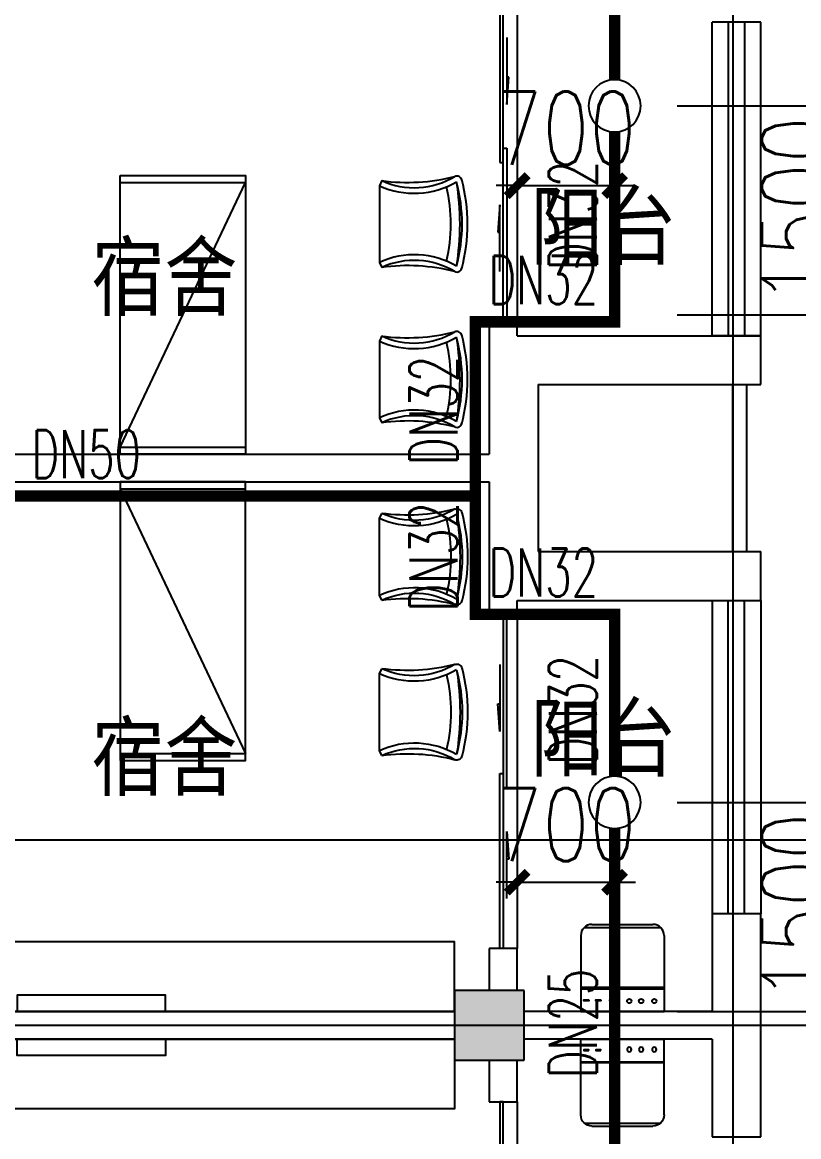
# Model space of a CAD drawing. Extents: x 0 to 2838408, y -923048 to 203859.
# Drawn here: x 2782859 to 2788435, y -661341 to -653341 of the extents above; entities that cross this region are included whole.
import ezdxf

# ---------------------------------------------------------------- set-up
doc = ezdxf.new("R2010")
doc.units = 0
doc.header["$LTSCALE"] = 1000
for name, color, linetype in [('A-Fixt', 81, 'Continuous'), ('COLUMN', 9, 'Continuous'), ('DOTE', 8, 'Continuous'), ('E2-栏杆', 92, 'Continuous'), ('EQUIP_喷头', 7, 'Continuous'), ('PIPE-喷淋', 6, 'Continuous'), ('PUB_HATCH', 8, 'Continuous'), ('PUB_TEXT', 7, 'Continuous'), ('TEXT_喷淋', 7, 'Continuous'), ('TWT_DIM', 3, 'Continuous'), ('WALL', 9, 'Continuous'), ('WINDOW', 4, 'Continuous'), ('XREF', 8, 'Continuous'), ('配景', 3, 'Continuous')]:
    doc.layers.add(name, color=color, linetype=linetype)
doc.styles.add('_TCH_DIM_T3', font='SIMPLEX', dxfattribs={"width": 0.75, "bigfont": 'HZTXT'})
doc.styles.add('_TWT_PIPEDN', font='SIMPLEX', dxfattribs={"width": 0.8, "height": 2.3, "bigfont": 'HZTXT'})
doc.styles.get("Standard").update_dxf_attribs({"font": 'geniso.shx', "bigfont": 'hztxt.shx'})
doc.dimstyles.new('_TWT_ARCH&&150', dxfattribs={"dimtxt": 525, "dimasz": 150, "dimexe": 375, "dimexo": 450, "dimgap": 150, "dimtad": 1, "dimdec": 0, "dimzin": 0, "dimdsep": 46, "dimtxsty": '_TCH_DIM_T3', "dimblk": 'ARCHTICK', "dimcen": 0.09, "dimclrt": 7, "dimazin": 2, "dimtfac": 1, "dimtdec": 0, "dimtix": 1, "dimtmove": 2, "dimatfit": 3, "dimfxl": 1, "dimtolj": 1, "dimtzin": 0, "dimarcsym": 0})

# ---------------------------------------------------------------- blocks, each defined once
blk = doc.blocks.new('单人床')
at = {"layer": 'A-Fixt'}
for p, q in [((47773.8, 13973.4), (48673.8, 13973.4)), ((47773.8, 12073.4), (48673.8, 13973.4)), ((47773.8, 12073.4), (48673.8, 12073.4))]:
    blk.add_line(p, q, dxfattribs=at)
blk.add_lwpolyline([(47773.8, 14023.4), (48673.8, 14023.4), (48673.8, 12023.4), (47773.8, 12023.4), (47773.8, 14023.4)], dxfattribs=at)
blk = doc.blocks.new('CH_AP01')
for p, q in [((-311.4, 16.6), (-275, 0)), ((-275, 0), (275, 0)), ((275, 0), (311.4, 16.6))]:
    blk.add_line(p, q)
for centre, radius, start, end in [((-306.8, 555.3), 37.8, 100.18588, 202.83587), ((0, -578.9), 1212.6, 74.71041, 105.28959), ((0, -578.9), 1172.6, 75.02868, 104.97132), ((0, -1278.1), 1856.9, 80.61099, 99.38901), ((306.8, 555.3), 37.8, 337.16413, 79.81412), ((-1658.4, 201.9), 1359.7, 352.16586, 14.42826), ((-823.7, 250), 562.9, 335.50378, 31.09034), ((-823.7, 250), 602.9, 335.50378, 30.26909), ((0, -578.9), 1092.6, 75.87672, 104.12328), ((823.7, 250), 602.9, 149.73091, 204.49622), ((823.7, 250), 562.9, 148.90966, 204.49622), ((1658.4, 201.9), 1359.7, 165.57174, 187.83414)]:
    blk.add_arc(centre, radius, start, end)
blk = doc.blocks.new('A$C61295E98')
at = {"color": 3}
for p, q in [((544, 597.9), (0, 597.9)), ((0, 597.9), (0, 0)), ((161.4, 597.9), (161.4, 0)), ((170.4, 0.2), (170.4, 597.6)), ((602.7, 572.2), (602.7, 25.6)), ((624, 517.9), (624, 80)), ((544, 0), (0, 0))]:
    blk.add_line(p, q, dxfattribs=at)
for points in [[(81.8, 540.3), (75.3, 540.3), (75.3, 576.8), (81.8, 576.8)], [(81.8, 453.1), (75.3, 453.1), (75.3, 489.6), (81.8, 489.6)], [(81.8, 352.9), (75.3, 352.9), (75.3, 389.4), (81.8, 389.4)]]:
    blk.add_lwpolyline(points, close=True, dxfattribs=at)
for centre in [(74, 250.1), (74, 164.2), (74, 70.5)]:
    blk.add_circle(centre, 15.7, dxfattribs=at)
for centre, start, end in [((544, 517.9), 360, 90), ((544, 80), 270, 0)]:
    blk.add_arc(centre, 80, start, end, dxfattribs=at)
blk = doc.blocks.new('宿舍')
at = {"layer": 'A-Fixt'}
for points in [[(47853.8, 8601.7), (48353.8, 8601.7), (48353.8, 15701.7), (47853.8, 15701.7)], [(47853.8, 10676.1), (47970.5, 10676.1), (47970.5, 11742.6), (47853.8, 11742.6)]]:
    blk.add_lwpolyline(points, close=True, dxfattribs=at)
at = {"xscale": -1, "rotation": 90}
blk.add_blockref('单人床', (63677.2, 58775.5), dxfattribs=at)
at = {"layer": 'A-Fixt', "xscale": -1, "rotation": 180}
for p in [(50002, 9140.5), (51117.2, 9140.5)]:
    blk.add_blockref('CH_AP01', p, dxfattribs=at)
at = {"layer": '配景', "color": 252}
blk.add_blockref('A$C61295E98', (47853.8, 7096.6), dxfattribs=at)
blk = doc.blocks.new('宿舍套件')
at = {"layer": 'A-Fixt'}
for points in [[(47853.8, 8601.7), (48353.8, 8601.7), (48353.8, 16101.7), (47853.8, 16101.7)], [(47853.8, 10676.1), (47970.5, 10676.1), (47970.5, 11742.6), (47853.8, 11742.6)]]:
    blk.add_lwpolyline(points, close=True, dxfattribs=at)
at = {"layer": '配景', "color": 252, "rotation": 4.676433159249438e-09}
blk.add_blockref('A$C61295E98', (47853.8, 7096.6), dxfattribs=at)
blk = doc.blocks.new('$DorLib2D$00000131')
at = {"color": 0, "linetype": 'Continuous'}
for p, q in [((0.15, 0.125), (0.2319, 0.1973)), ((0.2319, 0.1973), (0.2319, 0.125)), ((-0.5, 0.125), (-0.5, 0)), ((0.0192, 0.125), (-0.5, 0.125)), ((0.0192, 0), (0.0192, 0.125)), ((0.35, 0.125), (0.15, 0.125)), ((-0.5, 0), (0.0192, 0)), ((-0.024, 0), (0.5, 0)), ((-0.024, -0.125), (-0.024, 0)), ((0.5, 0), (0.5, -0.125)), ((-0.35, -0.125), (-0.15, -0.125)), ((-0.2319, -0.1973), (-0.2319, -0.125)), ((-0.15, -0.125), (-0.2319, -0.1973)), ((0.5, -0.125), (-0.024, -0.125))]:
    blk.add_line(p, q, dxfattribs=at)
blk = doc.blocks.new('$WINLIB2D$00000001')
at = {"color": 0}
for points in [[(-0.5, 0.5), (-0.5, -0.5)], [(-0.5, 0.5), (0.5, 0.5)], [(0.5, -0.5), (0.5, 0.5)], [(0.5, 0.1667), (-0.5, 0.1667)], [(0.5, -0.1667), (-0.5, -0.1667)], [(-0.5, -0.5), (0.5, -0.5)]]:
    blk.add_lwpolyline(points, dxfattribs=at)
blk = doc.blocks.new('4F1')
at = {"layer": 'PUB_HATCH'}
blk.add_hatch(color=256, dxfattribs=at).paths.add_polyline_path([(2450416.7, -660291.3), (2449916.7, -660291.3), (2449916.7, -660791.3), (2450416.7, -660791.3)])
at = {"layer": 'COLUMN'}
for p, q in [((2450416.7, -660291.3), (2449916.7, -660291.3)), ((2449916.7, -660291.3), (2449916.7, -660791.3)), ((2450416.7, -660791.3), (2450416.7, -660291.3)), ((2449916.7, -660791.3), (2450416.7, -660791.3))]:
    blk.add_line(p, q, dxfattribs=at)
at = {"layer": 'Defpoints', "color": 250}
blk.add_lwpolyline([(2326685.8, -586096.2), (2468623.3, -586096.2), (2468623.3, -659212.9), (2326685.8, -659212.9)], close=True, dxfattribs=at)
at = {"layer": 'DOTE'}
for p, q in [((2451916.7, -606941.3), (2451916.7, -690141.3)), ((2435862.3, -660541.3), (2453916.7, -660541.3))]:
    blk.add_line(p, q, dxfattribs=at)
at = {"layer": 'E2-栏杆'}
for points in [[(2451916.7, -657141.3), (2451916.7, -655941.3)], [(2452016.7, -657141.3), (2452016.7, -655941.3)]]:
    blk.add_lwpolyline(points, dxfattribs=at)
at = {"layer": 'WALL'}
for p, q in [((2450366.7, -655491.3), (2450166.7, -655491.3)), ((2450166.7, -655491.3), (2450166.7, -655841.3)), ((2450366.7, -655591.3), (2450366.7, -655491.3)), ((2450366.7, -655591.3), (2451766.7, -655591.3)), ((2452116.7, -655591.3), (2451766.7, -655591.3)), ((2452116.7, -655941.3), (2452116.7, -655591.3)), ((2450166.7, -655841.3), (2450166.7, -656441.3)), ((2450516.7, -655941.3), (2450516.7, -656541.3)), ((2450516.7, -655941.3), (2452116.7, -655941.3)), ((2444816.7, -656441.3), (2450166.7, -656441.3)), ((2450516.7, -656541.3), (2450516.7, -657141.3)), ((2444816.7, -656641.3), (2450166.7, -656641.3)), ((2450166.7, -656641.3), (2450166.7, -657241.3)), ((2450516.7, -657141.3), (2452116.7, -657141.3)), ((2452116.7, -657491.3), (2452116.7, -657141.3)), ((2450166.7, -657241.3), (2450166.7, -657591.3)), ((2450366.7, -657591.3), (2450366.7, -657491.3)), ((2450366.7, -657491.3), (2451766.7, -657491.3)), ((2451766.7, -657491.3), (2452116.7, -657491.3)), ((2450166.7, -657591.3), (2450366.7, -657591.3)), ((2452116.7, -659741.3), (2451766.7, -659741.3)), ((2451766.7, -659741.3), (2451766.7, -660441.3)), ((2452116.7, -660541.3), (2452116.7, -659741.3)), ((2450366.7, -659991.3), (2450166.7, -659991.3)), ((2450166.7, -659991.3), (2450166.7, -660291.3)), ((2450366.7, -660291.3), (2450366.7, -659991.3)), ((2449916.7, -660441.3), (2444816.7, -660441.3)), ((2451766.7, -660441.3), (2450416.7, -660441.3)), ((2452116.7, -661341.3), (2452116.7, -660541.3)), ((2449916.7, -660641.3), (2444816.7, -660641.3)), ((2451766.7, -660641.3), (2450416.7, -660641.3)), ((2451766.7, -660641.3), (2451766.7, -661341.3)), ((2450166.7, -660791.3), (2450166.7, -661091.3)), ((2450366.7, -661091.3), (2450366.7, -660791.3)), ((2450166.7, -661091.3), (2450366.7, -661091.3)), ((2451766.7, -661341.3), (2452116.7, -661341.3))]:
    blk.add_line(p, q, dxfattribs=at)
at = {"layer": 'WINDOW'}
for p, q in [((2450366.7, -653091.3), (2450366.7, -655491.3)), ((2450366.7, -657591.3), (2450366.7, -659991.3)), ((2450366.7, -661091.3), (2450366.7, -663491.3))]:
    blk.add_line(p, q, dxfattribs=at)
at = {"xscale": -1, "rotation": 89.99999999992463}
for name, p in [('宿舍', (2458518.4, -604787.5)), ('宿舍套件', (2458518.4, -612787.5))]:
    blk.add_blockref(name, p, dxfattribs=at)
at = {"rotation": 89.99999999529602}
blk.add_blockref('宿舍', (2458518.4, -708295.1), dxfattribs=at)
at = {"layer": 'WINDOW'}
for name, p, xscale, yscale, zscale, rotation in [('$DorLib2D$00000131', (2450266.7, -654291.3), -2400, 200, -2400, 270), ('$WINLIB2D$00000001', (2451941.7, -654466.3), 2249.999999993481, 350, 2249.999999993481, 90), ('$WINLIB2D$00000001', (2451941.7, -658616.3), -2249.999999993481, 350, -2249.999999993481, 90), ('$DorLib2D$00000131', (2450266.7, -658791.3), 2400, 200, 2400, 270), ('$DorLib2D$00000131', (2450266.7, -662291.3), -2400, 200, -2400, 270)]:
    blk.add_blockref(name, p, dxfattribs=dict(at, xscale=xscale, yscale=yscale, zscale=zscale, rotation=rotation))
at = {"layer": 'PUB_TEXT'}
for s, p in [('阳台', (2450461.5, -655083.5)), ('宿舍', (2447308.9, -655449.3)), ('阳台', (2450461.5, -658759)), ('宿舍', (2447308.9, -658894.7))]:
    blk.add_text(s, height=525, dxfattribs=at).set_placement(p)
blk = doc.blocks.new('_ArchTick')
at = {"color": 0, "linetype": 'ByBlock', "const_width": 0.4}
blk.add_lwpolyline([(-0.5, -0.5), (0.5, 0.5)], dxfattribs=at)
blk = doc.blocks.new('*D2777')
at = {"layer": 'Defpoints', "color": 0, "linetype": 'ByBlock', "transparency": 16777216}
for p in [(2787112.5, -658941.3), (2788843.6, -658941.3), (2787112.5, -660441.3)]:
    blk.add_point(p, dxfattribs=at)
at = {"layer": 'TWT_DIM', "color": 0, "linetype": 'ByBlock', "lineweight": -2, "transparency": 16777216}
for p, q in [((2788843.6, -658941.3), (2788843.6, -658791.3)), ((2787562.5, -658941.3), (2789218.6, -658941.3)), ((2788843.6, -660441.3), (2788843.6, -658941.3)), ((2787562.5, -660441.3), (2789218.6, -660441.3)), ((2788843.6, -660441.3), (2788843.6, -660591.3))]:
    blk.add_line(p, q, dxfattribs=at)
at = {"layer": 'TWT_DIM', "color": 0, "linetype": 'ByBlock', "lineweight": -2, "transparency": 16777216, "xscale": 150, "yscale": 150, "zscale": 150}
for p, rotation in [((2788843.6, -658941.3), 270), ((2788843.6, -660441.3), 90)]:
    blk.add_blockref('_ArchTick', p, dxfattribs=dict(at, rotation=rotation))
at = {"layer": 'TWT_DIM', "color": 7, "linetype": 'ByBlock', "transparency": 16777216, "insert": (2788431.1, -659691.3), "char_height": 525, "attachment_point": 5, "rotation": 90, "style": '_TCH_DIM_T3'}
blk.add_mtext('\\A1;1500', dxfattribs=at)
blk = doc.blocks.new('*D2778')
at = {"layer": 'Defpoints', "color": 0, "linetype": 'ByBlock', "transparency": 16777216}
for p in [(2786412.5, -659041.3), (2787112.5, -659041.3), (2787112.5, -659514.1)]:
    blk.add_point(p, dxfattribs=at)
at = {"layer": 'TWT_DIM', "color": 0, "linetype": 'ByBlock', "lineweight": -2, "transparency": 16777216}
for p, q in [((2786412.5, -659514.1), (2786262.5, -659514.1)), ((2786412.5, -659491.3), (2786412.5, -659889.1)), ((2786412.5, -659514.1), (2787112.5, -659514.1)), ((2787112.5, -659491.3), (2787112.5, -659889.1)), ((2787112.5, -659514.1), (2787262.5, -659514.1))]:
    blk.add_line(p, q, dxfattribs=at)
at = {"layer": 'TWT_DIM', "color": 0, "linetype": 'ByBlock', "lineweight": -2, "transparency": 16777216, "xscale": 150, "yscale": 150, "zscale": 150}
blk.add_blockref('_ArchTick', (2786412.5, -659514.1), dxfattribs=at)
at = {"layer": 'TWT_DIM', "color": 0, "linetype": 'ByBlock', "lineweight": -2, "transparency": 16777216, "xscale": 150, "yscale": 150, "zscale": 150, "rotation": 180}
blk.add_blockref('_ArchTick', (2787112.5, -659514.1), dxfattribs=at)
at = {"layer": 'TWT_DIM', "color": 7, "linetype": 'ByBlock', "transparency": 16777216, "insert": (2786762.5, -659101.6), "char_height": 525, "attachment_point": 5, "style": '_TCH_DIM_T3'}
blk.add_mtext('\\A1;700', dxfattribs=at)
blk = doc.blocks.new('*D2779')
at = {"layer": 'Defpoints', "color": 0, "linetype": 'ByBlock', "transparency": 16777216}
for p in [(2787112.5, -653941.3), (2788843.6, -653941.3), (2787112.5, -655441.3)]:
    blk.add_point(p, dxfattribs=at)
at = {"layer": 'TWT_DIM', "color": 0, "linetype": 'ByBlock', "lineweight": -2, "transparency": 16777216}
for p, q in [((2788843.6, -653941.3), (2788843.6, -653791.3)), ((2787562.5, -653941.3), (2789218.6, -653941.3)), ((2788843.6, -655441.3), (2788843.6, -653941.3)), ((2787562.5, -655441.3), (2789218.6, -655441.3)), ((2788843.6, -655441.3), (2788843.6, -655591.3))]:
    blk.add_line(p, q, dxfattribs=at)
at = {"layer": 'TWT_DIM', "color": 0, "linetype": 'ByBlock', "lineweight": -2, "transparency": 16777216, "xscale": 150, "yscale": 150, "zscale": 150}
for p, rotation in [((2788843.6, -653941.3), 270), ((2788843.6, -655441.3), 90)]:
    blk.add_blockref('_ArchTick', p, dxfattribs=dict(at, rotation=rotation))
at = {"layer": 'TWT_DIM', "color": 7, "linetype": 'ByBlock', "transparency": 16777216, "insert": (2788431.1, -654691.3), "char_height": 525, "attachment_point": 5, "rotation": 90, "style": '_TCH_DIM_T3'}
blk.add_mtext('\\A1;1500', dxfattribs=at)
blk = doc.blocks.new('*D2780')
at = {"layer": 'Defpoints', "color": 0, "linetype": 'ByBlock', "transparency": 16777216}
for p in [(2786412.5, -654041.3), (2787112.5, -654041.3), (2787112.5, -654514.1)]:
    blk.add_point(p, dxfattribs=at)
at = {"layer": 'TWT_DIM', "color": 0, "linetype": 'ByBlock', "lineweight": -2, "transparency": 16777216}
for p, q in [((2786412.5, -654514.1), (2786262.5, -654514.1)), ((2786412.5, -654491.3), (2786412.5, -654889.1)), ((2786412.5, -654514.1), (2787112.5, -654514.1)), ((2787112.5, -654491.3), (2787112.5, -654889.1)), ((2787112.5, -654514.1), (2787262.5, -654514.1))]:
    blk.add_line(p, q, dxfattribs=at)
at = {"layer": 'TWT_DIM', "color": 0, "linetype": 'ByBlock', "lineweight": -2, "transparency": 16777216, "xscale": 150, "yscale": 150, "zscale": 150}
blk.add_blockref('_ArchTick', (2786412.5, -654514.1), dxfattribs=at)
at = {"layer": 'TWT_DIM', "color": 0, "linetype": 'ByBlock', "lineweight": -2, "transparency": 16777216, "xscale": 150, "yscale": 150, "zscale": 150, "rotation": 180}
blk.add_blockref('_ArchTick', (2787112.5, -654514.1), dxfattribs=at)
at = {"layer": 'TWT_DIM', "color": 7, "linetype": 'ByBlock', "transparency": 16777216, "insert": (2786762.5, -654101.6), "char_height": 525, "attachment_point": 5, "style": '_TCH_DIM_T3'}
blk.add_mtext('\\A1;700', dxfattribs=at)
blk = doc.blocks.new('$TwtSys$00000125')
blk.add_circle((0, 0, 0), 1)

msp = doc.modelspace()

# ---------------------------------------------------------------- hatches: boundary and pattern name
at = {"layer": 'PIPE-喷淋', "linetype": 'ByBlock'}
for points in [[(2786112.5, -655491.3), (2786071.3, -655491.3), (2786071.3, -655450)], [(2786112.5, -655491.3), (2786112.5, -655450), (2786071.3, -655450)], [(2787112.5, -655491.3), (2787112.5, -655532.5), (2787153.8, -655532.5)], [(2787112.5, -655491.3), (2787153.8, -655491.3), (2787153.8, -655532.5)], [(2786112.5, -657591.3), (2786071.3, -657591.3), (2786071.3, -657632.5)], [(2786112.5, -657591.3), (2786112.5, -657632.5), (2786071.3, -657632.5)], [(2787112.5, -657591.3), (2787112.5, -657550), (2787153.8, -657550)], [(2787112.5, -657591.3), (2787153.8, -657591.3), (2787153.8, -657550)]]:
    msp.add_hatch(color=256, dxfattribs=at).paths.add_polyline_path(points)

# ---------------------------------------------------------------- linework, layer by layer
at = {"layer": 'PIPE-喷淋', "linetype": 'ByBlock', "ltscale": 1.5, "const_width": 82.5}
for points in [[(2787112.5, -653753.8), (2787112.5, -650978.8)], [(2787112.5, -655491.3), (2787112.5, -654128.8)], [(2786112.5, -656741.3), (2786112.5, -655491.3)], [(2786112.5, -655491.3), (2787112.5, -655491.3)], [(2780548.2, -656741.3), (2786112.5, -656741.3)], [(2786112.5, -656741.3), (2786112.5, -657591.3)], [(2786112.5, -657591.3), (2787112.5, -657591.3)], [(2787112.5, -658753.8), (2787112.5, -657591.3)], [(2787112.5, -661903.8), (2787112.5, -659128.8)]]:
    msp.add_lwpolyline(points, dxfattribs=at)

# ---------------------------------------------------------------- block references
at = {"layer": 'EQUIP_喷头', "linetype": 'ByBlock', "xscale": 187.5, "yscale": -187.5, "zscale": 187.5}
for p in [(2787112.5, -653941.3), (2787112.5, -658941.3)]:
    msp.add_blockref('$TwtSys$00000125', p, dxfattribs=at)
at = {"layer": 'XREF'}
msp.add_blockref('4F1', (336045.8, 0), dxfattribs=at)

# ---------------------------------------------------------------- texts
at = {"layer": 'TEXT_喷淋', "color": 251, "linetype": 'ByBlock', "style": '_TWT_PIPEDN', "width": 0.64}
for s, p in [('DN32', (2786985, -655121.1)), ('DN32', (2785985, -656521.1)), ('DN32', (2785985, -657571.1)), ('DN32', (2786985, -658671.1)), ('DN25', (2786985, -660921.1))]:
    msp.add_text(s, height=345, rotation=90, dxfattribs=at).set_placement(p)
for s, p in [('DN32', (2786207.7, -655363.8)), ('DN50', (2782925.6, -656613.8)), ('DN32', (2786207.7, -657463.8))]:
    msp.add_text(s, height=345, dxfattribs=at).set_placement(p)

# ---------------------------------------------------------------- dimensions: what is measured, and where the dimension line sits
at = {"layer": 'TWT_DIM', "linetype": 'ByBlock'}
for p1, p2, distance, picture, middle in [((2786412.5, -654041.3), (2787112.5, -654041.3), -472.8, '*D2780', (2786762.5, -654101.6)), ((2787112.5, -655441.3), (2787112.5, -653941.3), -1731.1, '*D2779', (2788431.1, -654691.3)), ((2786412.5, -659041.3), (2787112.5, -659041.3), -472.8, '*D2778', (2786762.5, -659101.6)), ((2787112.5, -660441.3), (2787112.5, -658941.3), -1731.1, '*D2777', (2788431.1, -659691.3))]:
    dim = msp.add_aligned_dim(p1=p1, p2=p2, distance=distance, dimstyle='_TWT_ARCH&&150', dxfattribs=at)
    dim.commit()
    dim.dimension.update_dxf_attribs({"geometry": picture, "text_midpoint": middle})

doc.saveas('drawing.dxf')
